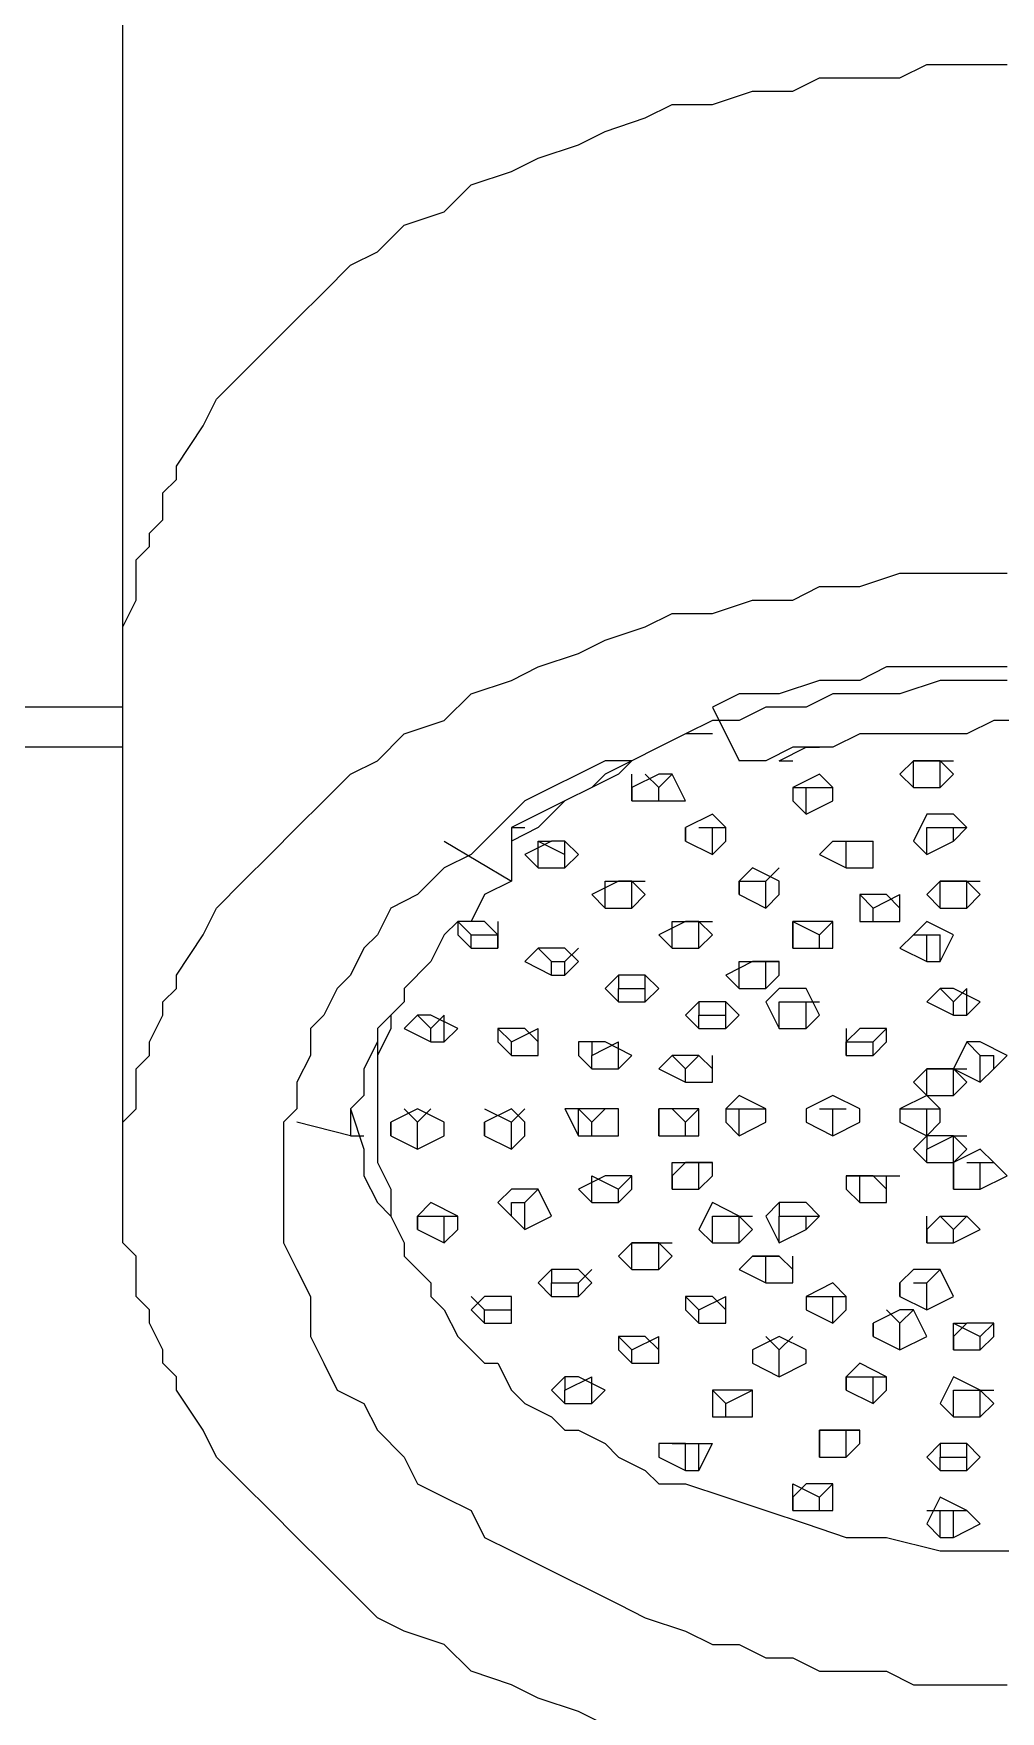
# Model space of a CAD drawing. Header units: millimetres. Extents: x 1.34 to 8.68, y 2.73 to 10.24.
# Drawn here: x 2.0443 to 2.1646, y 5.5981 to 5.8069 of the extents above; entities that cross this region are included whole.
import ezdxf

# ---------------------------------------------------------------- set-up
doc = ezdxf.new("R2010")
doc.units = ezdxf.units.MM
doc.layers.add('PDF2_형상', color=7, linetype='Continuous')

msp = doc.modelspace()

# ---------------------------------------------------------------- linework, layer by layer
at = {"layer": 'PDF2_형상', "lineweight": 25}
for points in [[(2.05541, 5.6631), (2.05541, 5.8431)], [(2.05541, 5.72643), (2.05541, 5.72976), (2.05541, 5.73143), (2.05541, 5.7331), (2.05708, 5.73643), (2.05708, 5.7381), (2.05708, 5.74143), (2.05875, 5.7431), (2.05875, 5.74476), (2.06041, 5.74643), (2.06041, 5.74976), (2.06208, 5.75143), (2.06208, 5.7531), (2.06541, 5.7581), (2.06708, 5.76143), (2.07041, 5.76476), (2.07375, 5.7681), (2.07708, 5.77143), (2.08041, 5.77476), (2.08375, 5.7781), (2.08708, 5.77976), (2.09041, 5.7831), (2.09541, 5.78476), (2.09875, 5.7881), (2.10375, 5.78976), (2.10708, 5.79143), (2.11208, 5.7931), (2.11541, 5.79476), (2.12041, 5.79643), (2.12375, 5.7981), (2.12875, 5.7981), (2.13375, 5.79976), (2.13875, 5.79976), (2.14208, 5.80143), (2.14708, 5.80143), (2.15208, 5.80143), (2.15541, 5.8031), (2.16041, 5.8031), (2.16541, 5.8031)], [(2.05541, 5.6631), (2.05541, 5.66643), (2.05541, 5.6681), (2.05541, 5.67143), (2.05708, 5.6731), (2.05708, 5.67476), (2.05708, 5.6781), (2.05875, 5.67976), (2.05875, 5.68143), (2.06041, 5.68476), (2.06041, 5.68643), (2.06208, 5.6881), (2.06208, 5.68976), (2.06541, 5.69476), (2.06708, 5.6981), (2.07041, 5.70143), (2.07375, 5.70476), (2.07708, 5.7081), (2.08041, 5.71143), (2.08375, 5.71476), (2.08708, 5.71643), (2.09041, 5.71976), (2.09541, 5.72143), (2.09875, 5.72476), (2.10375, 5.72643), (2.10708, 5.7281), (2.11208, 5.72976), (2.11541, 5.73143), (2.12041, 5.7331), (2.12375, 5.73476), (2.12875, 5.73476), (2.13375, 5.73643), (2.13875, 5.73643), (2.14208, 5.7381), (2.14708, 5.7381), (2.15208, 5.73976), (2.15541, 5.73976), (2.16041, 5.73976), (2.16541, 5.73976)], [(2.16541, 5.7281), (2.16041, 5.7281), (2.15541, 5.7281), (2.15041, 5.7281), (2.14708, 5.72643), (2.14208, 5.72643), (2.13708, 5.72476), (2.13208, 5.72476), (2.12875, 5.7231)], [(2.16541, 5.72643), (2.16041, 5.72643), (2.15708, 5.72643), (2.15208, 5.72476), (2.14875, 5.72476), (2.14375, 5.72476), (2.14041, 5.7231), (2.13541, 5.7231), (2.13208, 5.72143)], [(2.05541, 5.7231), (1.98875, 5.7231)], [(2.12875, 5.7231), (2.13208, 5.71643)], [(2.12875, 5.72143), (2.12541, 5.71976), (2.12208, 5.7181), (2.11875, 5.71643), (2.11541, 5.71643), (2.11208, 5.71476), (2.10875, 5.7131), (2.10541, 5.71143), (2.10375, 5.70976), (2.10041, 5.70643), (2.09875, 5.70476), (2.09541, 5.7031), (2.09375, 5.70143), (2.09208, 5.69976), (2.08875, 5.6981), (2.08708, 5.69476), (2.08541, 5.6931), (2.08375, 5.68976), (2.08208, 5.6881), (2.08041, 5.68476), (2.07875, 5.6831), (2.07875, 5.67976), (2.07708, 5.67643), (2.07708, 5.6731), (2.07541, 5.67143)], [(2.13208, 5.72143), (2.13041, 5.72143), (2.12875, 5.72143)], [(2.18208, 5.71976), (2.17875, 5.71976), (2.17541, 5.71976), (2.17375, 5.71976), (2.17041, 5.71976), (2.16708, 5.72143), (2.16375, 5.72143), (2.16041, 5.71976), (2.15708, 5.71976), (2.15375, 5.71976), (2.15041, 5.71976), (2.14708, 5.71976), (2.14375, 5.7181), (2.14208, 5.7181), (2.13875, 5.7181), (2.13541, 5.71643), (2.13208, 5.71643)], [(2.05541, 5.7181), (1.99375, 5.7181)], [(2.12875, 5.71976), (2.12541, 5.71976), (2.12208, 5.7181), (2.11875, 5.71643), (2.11708, 5.71476), (2.11375, 5.7131), (2.11041, 5.71143), (2.10708, 5.70976), (2.10375, 5.7081)], [(2.12875, 5.71976), (2.12541, 5.71976), (2.12208, 5.7181), (2.11875, 5.71643), (2.11541, 5.71476), (2.11375, 5.7131), (2.11041, 5.71143), (2.10708, 5.7081), (2.10375, 5.70643)], [(2.13708, 5.71643), (2.14041, 5.7181)], [(2.14041, 5.7181), (2.14208, 5.7181)], [(2.14041, 5.7181), (2.14208, 5.7181)], [(2.13708, 5.71643), (2.13875, 5.71643)], [(2.13708, 5.71643), (2.13875, 5.71643)], [(2.15375, 5.71643), (2.15208, 5.71476)], [(2.15375, 5.71643), (2.15541, 5.71643)], [(2.15375, 5.7131), (2.15375, 5.71643)], [(2.15375, 5.71643), (2.15708, 5.71643), (2.15375, 5.71643)], [(2.15875, 5.71476), (2.15708, 5.71643)], [(2.15708, 5.7131), (2.15708, 5.71643)], [(2.15708, 5.71643), (2.15875, 5.71643)], [(2.11875, 5.71143), (2.11875, 5.71476)], [(2.12208, 5.71476), (2.11875, 5.7131)], [(2.12041, 5.71476), (2.12208, 5.7131)], [(2.12375, 5.71476), (2.12208, 5.71476)], [(2.12208, 5.7131), (2.12375, 5.71476)], [(2.12541, 5.71143), (2.12375, 5.71476)], [(2.14208, 5.71476), (2.13875, 5.7131)], [(2.14375, 5.7131), (2.14208, 5.71476)], [(2.15208, 5.71476), (2.15375, 5.7131)], [(2.15708, 5.7131), (2.15875, 5.71476)], [(2.11875, 5.7131), (2.11875, 5.71143)], [(2.12208, 5.71143), (2.12208, 5.7131)], [(2.13875, 5.7131), (2.13875, 5.71143)], [(2.13875, 5.7131), (2.14041, 5.7131)], [(2.14041, 5.70976), (2.14041, 5.7131)], [(2.14041, 5.7131), (2.14375, 5.7131)], [(2.14375, 5.71143), (2.14375, 5.7131)], [(2.14375, 5.71143), (2.14375, 5.7131)], [(2.15375, 5.7131), (2.15708, 5.7131)], [(2.11875, 5.71143), (2.12208, 5.71143)], [(2.12208, 5.71143), (2.12541, 5.71143)], [(2.12875, 5.70976), (2.12541, 5.7081)], [(2.13041, 5.7081), (2.12875, 5.70976)], [(2.13875, 5.71143), (2.14041, 5.70976)], [(2.14041, 5.70976), (2.14375, 5.71143)], [(2.15541, 5.70976), (2.15375, 5.70643)], [(2.15875, 5.70976), (2.15541, 5.70976)], [(2.16041, 5.7081), (2.15875, 5.70976)], [(2.10375, 5.7081), (2.10541, 5.7081)], [(2.10375, 5.7081), (2.10375, 5.70143)], [(2.12541, 5.70643), (2.12541, 5.7081)], [(2.12541, 5.7081), (2.12541, 5.70643)], [(2.12708, 5.7081), (2.12875, 5.7081)], [(2.12875, 5.70476), (2.12875, 5.7081)], [(2.12875, 5.7081), (2.13041, 5.7081)], [(2.13041, 5.70643), (2.13041, 5.7081)], [(2.15541, 5.7081), (2.15708, 5.7081)], [(2.15541, 5.70476), (2.15541, 5.7081)], [(2.15541, 5.7081), (2.15875, 5.7081)], [(2.15875, 5.70643), (2.15875, 5.7081)], [(2.15875, 5.7081), (2.16041, 5.7081)], [(2.15875, 5.70643), (2.16041, 5.7081)], [(2.09541, 5.70643), (2.10375, 5.70143)], [(2.10875, 5.70643), (2.10541, 5.70476)], [(2.10708, 5.70643), (2.10875, 5.70643)], [(2.10708, 5.7031), (2.10708, 5.70643)], [(2.10708, 5.70643), (2.11041, 5.70476)], [(2.11041, 5.70643), (2.10875, 5.70643)], [(2.11208, 5.70476), (2.11041, 5.70643)], [(2.11041, 5.70476), (2.11041, 5.70643)], [(2.12541, 5.70643), (2.12875, 5.70476)], [(2.12875, 5.70476), (2.13041, 5.70643)], [(2.14375, 5.70643), (2.14208, 5.70476)], [(2.14375, 5.70643), (2.14541, 5.70643), (2.14875, 5.70643)], [(2.14375, 5.70643), (2.14541, 5.70643), (2.14708, 5.70643)], [(2.14541, 5.7031), (2.14541, 5.70643)], [(2.14875, 5.7031), (2.14875, 5.70643)], [(2.14875, 5.7031), (2.14875, 5.70643)], [(2.15375, 5.70643), (2.15541, 5.70476)], [(2.15541, 5.70476), (2.15875, 5.70643)], [(2.10541, 5.70476), (2.10708, 5.7031)], [(2.11041, 5.7031), (2.11041, 5.70476)], [(2.11041, 5.7031), (2.11208, 5.70476)], [(2.14208, 5.70476), (2.14541, 5.7031)], [(2.10375, 5.70143), (2.10041, 5.69976), (2.09875, 5.69643)], [(2.10708, 5.7031), (2.11041, 5.7031)], [(2.11708, 5.70143), (2.11375, 5.69976)], [(2.11541, 5.70143), (2.11708, 5.70143)], [(2.11541, 5.6981), (2.11541, 5.70143)], [(2.11541, 5.70143), (2.11875, 5.70143), (2.11708, 5.70143)], [(2.12041, 5.69976), (2.11875, 5.70143)], [(2.11875, 5.6981), (2.11875, 5.70143)], [(2.11875, 5.70143), (2.12041, 5.70143)], [(2.13375, 5.7031), (2.13208, 5.70143)], [(2.13208, 5.69976), (2.13208, 5.70143)], [(2.13208, 5.70143), (2.13541, 5.70143)], [(2.13208, 5.70143), (2.13208, 5.69976)], [(2.13708, 5.70143), (2.13375, 5.7031)], [(2.13541, 5.70143), (2.13708, 5.7031)], [(2.13541, 5.6981), (2.13541, 5.70143)], [(2.13708, 5.69976), (2.13708, 5.70143)], [(2.14541, 5.7031), (2.14875, 5.7031)], [(2.15708, 5.70143), (2.15541, 5.69976)], [(2.15708, 5.70143), (2.15875, 5.70143)], [(2.15708, 5.6981), (2.15708, 5.70143)], [(2.15708, 5.70143), (2.16041, 5.70143), (2.15708, 5.70143)], [(2.16208, 5.69976), (2.16041, 5.70143)], [(2.16041, 5.6981), (2.16041, 5.70143)], [(2.16041, 5.70143), (2.16208, 5.70143)], [(2.11375, 5.69976), (2.11541, 5.6981)], [(2.11875, 5.6981), (2.12041, 5.69976)], [(2.13208, 5.69976), (2.13541, 5.6981)], [(2.13541, 5.6981), (2.13708, 5.69976)], [(2.14708, 5.69976), (2.14708, 5.69643)], [(2.14708, 5.69976), (2.14875, 5.6981)], [(2.15041, 5.69976), (2.14708, 5.69976)], [(2.14875, 5.6981), (2.15208, 5.69976)], [(2.15208, 5.6981), (2.15041, 5.69976)], [(2.15208, 5.69643), (2.15208, 5.69976)], [(2.15541, 5.69976), (2.15708, 5.6981)], [(2.16041, 5.6981), (2.16208, 5.69976)], [(2.11541, 5.6981), (2.11875, 5.6981)], [(2.14875, 5.69643), (2.14875, 5.6981)], [(2.15208, 5.69643), (2.15208, 5.6981)], [(2.15708, 5.6981), (2.16041, 5.6981)], [(2.09708, 5.69643), (2.09541, 5.69476)], [(2.09708, 5.69643), (2.09875, 5.69476)], [(2.10041, 5.69643), (2.09708, 5.69643)], [(2.09708, 5.69643), (2.09708, 5.69476)], [(2.09875, 5.69643), (2.09708, 5.69643)], [(2.09875, 5.69643), (2.09708, 5.69643)], [(2.10208, 5.69476), (2.10041, 5.69643)], [(2.10208, 5.69643), (2.10208, 5.69476), (2.10208, 5.6931)], [(2.12541, 5.69643), (2.12208, 5.69476)], [(2.12375, 5.69643), (2.12541, 5.69643)], [(2.12375, 5.6931), (2.12375, 5.69643)], [(2.12375, 5.69643), (2.12708, 5.69643), (2.12541, 5.69643)], [(2.12875, 5.69476), (2.12708, 5.69643)], [(2.12708, 5.6931), (2.12708, 5.69643)], [(2.12708, 5.69643), (2.12875, 5.69643)], [(2.13875, 5.6931), (2.13875, 5.69643)], [(2.13875, 5.69643), (2.14208, 5.69476)], [(2.13875, 5.69643), (2.13875, 5.6931)], [(2.14041, 5.69643), (2.13875, 5.69643)], [(2.14375, 5.69643), (2.14041, 5.69643)], [(2.14208, 5.69476), (2.14375, 5.69643)], [(2.14375, 5.6931), (2.14375, 5.69643)], [(2.14708, 5.69643), (2.14875, 5.69643)], [(2.14875, 5.69643), (2.15208, 5.69643)], [(2.15541, 5.69643), (2.15375, 5.69476)], [(2.15875, 5.69476), (2.15541, 5.69643)], [(2.09541, 5.69476), (2.09375, 5.69143), (2.09041, 5.6881), (2.09041, 5.68643), (2.08875, 5.68476), (2.08708, 5.6831), (2.08708, 5.68143), (2.08541, 5.6781), (2.08541, 5.67476), (2.08375, 5.6731), (2.08375, 5.66976)], [(2.09708, 5.69476), (2.09875, 5.6931)], [(2.09875, 5.6931), (2.09875, 5.69476)], [(2.09875, 5.69476), (2.10208, 5.69476)], [(2.09875, 5.6931), (2.10208, 5.6931)], [(2.10208, 5.6931), (2.10208, 5.69476)], [(2.10708, 5.6931), (2.10541, 5.69143)], [(2.10708, 5.6931), (2.10875, 5.69143)], [(2.11041, 5.6931), (2.10708, 5.6931)], [(2.11208, 5.69143), (2.11041, 5.6931)], [(2.11041, 5.69143), (2.11208, 5.6931)], [(2.12208, 5.69476), (2.12375, 5.6931)], [(2.12375, 5.6931), (2.12708, 5.6931)], [(2.12708, 5.6931), (2.12875, 5.69476)], [(2.13875, 5.6931), (2.14208, 5.6931)], [(2.14208, 5.6931), (2.14208, 5.69476)], [(2.14208, 5.6931), (2.14375, 5.6931)], [(2.15375, 5.69476), (2.15208, 5.6931)], [(2.15208, 5.6931), (2.15541, 5.69143)], [(2.15375, 5.69476), (2.15541, 5.69476)], [(2.15541, 5.69143), (2.15541, 5.69476)], [(2.15541, 5.69476), (2.15708, 5.69476)], [(2.15708, 5.69143), (2.15708, 5.69476)], [(2.15708, 5.69143), (2.15875, 5.69476)], [(2.10541, 5.69143), (2.10875, 5.68976)], [(2.10875, 5.68976), (2.10875, 5.69143)], [(2.10875, 5.69143), (2.11041, 5.69143)], [(2.11041, 5.68976), (2.11041, 5.69143)], [(2.11041, 5.68976), (2.11208, 5.69143)], [(2.13375, 5.69143), (2.13041, 5.68976)], [(2.13208, 5.69143), (2.13375, 5.69143)], [(2.13208, 5.6881), (2.13208, 5.69143)], [(2.13208, 5.69143), (2.13541, 5.69143)], [(2.13708, 5.69143), (2.13375, 5.69143)], [(2.13541, 5.6881), (2.13541, 5.69143)], [(2.13541, 5.69143), (2.13708, 5.69143)], [(2.13708, 5.68976), (2.13708, 5.69143)], [(2.15541, 5.69143), (2.15708, 5.69143)], [(2.10875, 5.68976), (2.11041, 5.68976)], [(2.11708, 5.68976), (2.11541, 5.6881)], [(2.11708, 5.68976), (2.11708, 5.6881)], [(2.12041, 5.68976), (2.11708, 5.68976)], [(2.12208, 5.6881), (2.12041, 5.68976)], [(2.12041, 5.6881), (2.12041, 5.68976)], [(2.13041, 5.68976), (2.13208, 5.6881)], [(2.13541, 5.6881), (2.13708, 5.68976)], [(2.11541, 5.6881), (2.11708, 5.68643)], [(2.11708, 5.68643), (2.11708, 5.6881)], [(2.11708, 5.6881), (2.12041, 5.6881)], [(2.12041, 5.68643), (2.12041, 5.6881)], [(2.12041, 5.68643), (2.12208, 5.6881)], [(2.13208, 5.6881), (2.13541, 5.6881)], [(2.13708, 5.6881), (2.13541, 5.68643)], [(2.14041, 5.6881), (2.13708, 5.6881)], [(2.14208, 5.68476), (2.14041, 5.6881)], [(2.15708, 5.6881), (2.15541, 5.68643)], [(2.15708, 5.6881), (2.15875, 5.68643)], [(2.15875, 5.6881), (2.15708, 5.6881)], [(2.16208, 5.68643), (2.15875, 5.6881)], [(2.15875, 5.68643), (2.16041, 5.6881)], [(2.16041, 5.68476), (2.16041, 5.6881)], [(2.08875, 5.68476), (2.08875, 5.6831), (2.08708, 5.67976), (2.08708, 5.67643), (2.08708, 5.6731)], [(2.09208, 5.68476), (2.09041, 5.6831)], [(2.09208, 5.68476), (2.09375, 5.6831)], [(2.09375, 5.68476), (2.09208, 5.68476)], [(2.09708, 5.6831), (2.09375, 5.68476)], [(2.09375, 5.6831), (2.09541, 5.68476)], [(2.09541, 5.68143), (2.09541, 5.68476)], [(2.11708, 5.68643), (2.12041, 5.68643)], [(2.12708, 5.68643), (2.12541, 5.68476)], [(2.12541, 5.68476), (2.12708, 5.6831)], [(2.12708, 5.68643), (2.12708, 5.68476)], [(2.13041, 5.68643), (2.12708, 5.68643)], [(2.12708, 5.6831), (2.12708, 5.68476)], [(2.12708, 5.68476), (2.13041, 5.68476)], [(2.13208, 5.68476), (2.13041, 5.68643)], [(2.13041, 5.68476), (2.13041, 5.68643)], [(2.13041, 5.6831), (2.13041, 5.68476)], [(2.13041, 5.6831), (2.13208, 5.68476)], [(2.13541, 5.68643), (2.13708, 5.6831)], [(2.13708, 5.68643), (2.13875, 5.68643)], [(2.13708, 5.6831), (2.13708, 5.68643)], [(2.13708, 5.68643), (2.14041, 5.68643)], [(2.14041, 5.6831), (2.14041, 5.68643)], [(2.14041, 5.68643), (2.14208, 5.68643)], [(2.14041, 5.6831), (2.14208, 5.68476)], [(2.15541, 5.68643), (2.15875, 5.68476)], [(2.15875, 5.68476), (2.15875, 5.68643)], [(2.15875, 5.68476), (2.16041, 5.68476)], [(2.16041, 5.68476), (2.16208, 5.68643)], [(2.09041, 5.6831), (2.09375, 5.68143)], [(2.09375, 5.68143), (2.09375, 5.6831)], [(2.09541, 5.68143), (2.09708, 5.6831)], [(2.10208, 5.6831), (2.10375, 5.68143)], [(2.10208, 5.6831), (2.10208, 5.68143)], [(2.10541, 5.6831), (2.10208, 5.6831)], [(2.10375, 5.68143), (2.10708, 5.6831)], [(2.10708, 5.68143), (2.10541, 5.6831)], [(2.10708, 5.67976), (2.10708, 5.6831)], [(2.12708, 5.6831), (2.13041, 5.6831)], [(2.13708, 5.6831), (2.14041, 5.6831)], [(2.14541, 5.6831), (2.14541, 5.68143)], [(2.14708, 5.6831), (2.14541, 5.68143)], [(2.15041, 5.6831), (2.14708, 5.6831)], [(2.14875, 5.68143), (2.15041, 5.6831)], [(2.15041, 5.68143), (2.15041, 5.6831)], [(2.08708, 5.68143), (2.08708, 5.6731)], [(2.09375, 5.68143), (2.09541, 5.68143)], [(2.10208, 5.68143), (2.10375, 5.67976)], [(2.10375, 5.67976), (2.10375, 5.68143)], [(2.10708, 5.67976), (2.10708, 5.68143)], [(2.11208, 5.68143), (2.11208, 5.67976)], [(2.11541, 5.68143), (2.11208, 5.68143)], [(2.11375, 5.68143), (2.11375, 5.67976)], [(2.11375, 5.67976), (2.11708, 5.68143)], [(2.11875, 5.67976), (2.11541, 5.68143)], [(2.11708, 5.6781), (2.11708, 5.68143)], [(2.14541, 5.68143), (2.14541, 5.67976)], [(2.14541, 5.67976), (2.14541, 5.68143)], [(2.14541, 5.68143), (2.14875, 5.68143)], [(2.14875, 5.67976), (2.14875, 5.68143)], [(2.14875, 5.67976), (2.15041, 5.68143)], [(2.16041, 5.68143), (2.15875, 5.6781)], [(2.16041, 5.68143), (2.16208, 5.67976)], [(2.16208, 5.68143), (2.16041, 5.68143)], [(2.16541, 5.67976), (2.16208, 5.68143)], [(2.10375, 5.67976), (2.10708, 5.67976)], [(2.11208, 5.67976), (2.11375, 5.6781)], [(2.11375, 5.6781), (2.11375, 5.67976)], [(2.11708, 5.6781), (2.11875, 5.67976)], [(2.12375, 5.67976), (2.12208, 5.6781)], [(2.12375, 5.67976), (2.12541, 5.6781)], [(2.12708, 5.67976), (2.12375, 5.67976)], [(2.12541, 5.6781), (2.12708, 5.67976)], [(2.12875, 5.6781), (2.12708, 5.67976)], [(2.12875, 5.67643), (2.12875, 5.67976)], [(2.14541, 5.67976), (2.14875, 5.67976)], [(2.16208, 5.67643), (2.16208, 5.67976)], [(2.16208, 5.67976), (2.16375, 5.67976)], [(2.16375, 5.6781), (2.16375, 5.67976)], [(2.16375, 5.6781), (2.16541, 5.67976)], [(2.11375, 5.6781), (2.11708, 5.6781)], [(2.12208, 5.6781), (2.12541, 5.67643)], [(2.12541, 5.67643), (2.12541, 5.6781)], [(2.12541, 5.67643), (2.12875, 5.67643)], [(2.12875, 5.67643), (2.12875, 5.6781)], [(2.15541, 5.6781), (2.15375, 5.67643)], [(2.15375, 5.67643), (2.15541, 5.67476)], [(2.15541, 5.6781), (2.15708, 5.6781)], [(2.15541, 5.67476), (2.15541, 5.6781)], [(2.15541, 5.6781), (2.15875, 5.6781), (2.15541, 5.6781)], [(2.15875, 5.6781), (2.16208, 5.67643)], [(2.16041, 5.67643), (2.15875, 5.6781)], [(2.15875, 5.67476), (2.15875, 5.6781)], [(2.15875, 5.6781), (2.16041, 5.6781)], [(2.15875, 5.67476), (2.16041, 5.67643)], [(2.16208, 5.67643), (2.16375, 5.6781)], [(2.13208, 5.67476), (2.13041, 5.6731)], [(2.13541, 5.6731), (2.13208, 5.67476)], [(2.14375, 5.67476), (2.14041, 5.6731)], [(2.14708, 5.6731), (2.14375, 5.67476)], [(2.15541, 5.67476), (2.15208, 5.6731)], [(2.15708, 5.6731), (2.15541, 5.67476)], [(2.15541, 5.67476), (2.15875, 5.67476)], [(2.08375, 5.6731), (2.08541, 5.6681), (2.08541, 5.66476), (2.08708, 5.66143), (2.08875, 5.65976)], [(2.08708, 5.6731), (2.08708, 5.66976), (2.08708, 5.6681), (2.08708, 5.66643), (2.08875, 5.6631), (2.08875, 5.66143), (2.08875, 5.65976), (2.09041, 5.65643), (2.09041, 5.65476), (2.09208, 5.6531), (2.09375, 5.65143), (2.09375, 5.64976), (2.09541, 5.6481), (2.09708, 5.64476), (2.09875, 5.6431), (2.10041, 5.64143), (2.10208, 5.64143)], [(2.09208, 5.6731), (2.08875, 5.67143)], [(2.09041, 5.6731), (2.09208, 5.67143)], [(2.09541, 5.67143), (2.09208, 5.6731)], [(2.09208, 5.67143), (2.09375, 5.6731)], [(2.10041, 5.6731), (2.10375, 5.67143)], [(2.10375, 5.6731), (2.10041, 5.67143)], [(2.10541, 5.67143), (2.10375, 5.6731)], [(2.10375, 5.67143), (2.10541, 5.6731)], [(2.11041, 5.6731), (2.11208, 5.66976)], [(2.11375, 5.6731), (2.11041, 5.6731)], [(2.11208, 5.66976), (2.11208, 5.6731)], [(2.11208, 5.6731), (2.11375, 5.67143)], [(2.11708, 5.6731), (2.11375, 5.6731)], [(2.11375, 5.67143), (2.11541, 5.6731)], [(2.11708, 5.66976), (2.11708, 5.6731)], [(2.12208, 5.6731), (2.12208, 5.66976)], [(2.12208, 5.66976), (2.12208, 5.6731)], [(2.12541, 5.6731), (2.12208, 5.6731)], [(2.12375, 5.6731), (2.12541, 5.67143)], [(2.12708, 5.6731), (2.12541, 5.6731)], [(2.12541, 5.67143), (2.12708, 5.6731)], [(2.12708, 5.66976), (2.12708, 5.6731)], [(2.13041, 5.6731), (2.13041, 5.67143)], [(2.13041, 5.6731), (2.13208, 5.6731)], [(2.13208, 5.66976), (2.13208, 5.6731)], [(2.13208, 5.6731), (2.13541, 5.6731)], [(2.13541, 5.67143), (2.13541, 5.6731)], [(2.13541, 5.67143), (2.13541, 5.6731)], [(2.14041, 5.6731), (2.14041, 5.67143)], [(2.14208, 5.6731), (2.14375, 5.6731)], [(2.14375, 5.66976), (2.14375, 5.6731)], [(2.14375, 5.6731), (2.14541, 5.6731)], [(2.14708, 5.67143), (2.14708, 5.6731)], [(2.14708, 5.67143), (2.14708, 5.6731)], [(2.15208, 5.6731), (2.15208, 5.67143)], [(2.15208, 5.6731), (2.15541, 5.6731)], [(2.15541, 5.66976), (2.15541, 5.6731)], [(2.15541, 5.6731), (2.15708, 5.6731)], [(2.15708, 5.67143), (2.15708, 5.6731)], [(2.15708, 5.67143), (2.15708, 5.6731)], [(2.07541, 5.67143), (2.07541, 5.6631)], [(2.08375, 5.66976), (2.07708, 5.67143)], [(2.08875, 5.67143), (2.08875, 5.66976)], [(2.08875, 5.66976), (2.08875, 5.67143)], [(2.09208, 5.6681), (2.09208, 5.67143)], [(2.09541, 5.66976), (2.09541, 5.67143)], [(2.10041, 5.67143), (2.10041, 5.66976)], [(2.10041, 5.66976), (2.10041, 5.67143)], [(2.10375, 5.6681), (2.10375, 5.67143)], [(2.10541, 5.66976), (2.10541, 5.67143)], [(2.11375, 5.66976), (2.11375, 5.67143)], [(2.12541, 5.66976), (2.12541, 5.67143)], [(2.13041, 5.67143), (2.13208, 5.66976)], [(2.13208, 5.66976), (2.13541, 5.67143)], [(2.14041, 5.67143), (2.14375, 5.66976)], [(2.14375, 5.66976), (2.14708, 5.67143)], [(2.15208, 5.67143), (2.15541, 5.66976)], [(2.15541, 5.66976), (2.15708, 5.67143)], [(2.08375, 5.66976), (2.08541, 5.66976)], [(2.08875, 5.66976), (2.09208, 5.6681)], [(2.09208, 5.6681), (2.09541, 5.66976)], [(2.10041, 5.66976), (2.10375, 5.6681)], [(2.10375, 5.6681), (2.10541, 5.66976)], [(2.11208, 5.66976), (2.11375, 5.66976)], [(2.11375, 5.66976), (2.11708, 5.66976)], [(2.12208, 5.66976), (2.12541, 5.66976)], [(2.12541, 5.66976), (2.12708, 5.66976)], [(2.15541, 5.66976), (2.15375, 5.6681)], [(2.15375, 5.6681), (2.15541, 5.66643)], [(2.15541, 5.66976), (2.15541, 5.6681)], [(2.15541, 5.6681), (2.15875, 5.66976), (2.15541, 5.66976)], [(2.15541, 5.66643), (2.15541, 5.6681)], [(2.16041, 5.6681), (2.15875, 5.66976)], [(2.15875, 5.66643), (2.15875, 5.66976)], [(2.15875, 5.66976), (2.16041, 5.66976)], [(2.15875, 5.66643), (2.16041, 5.6681)], [(2.16208, 5.6681), (2.15875, 5.66643)], [(2.16375, 5.66643), (2.16208, 5.6681)], [(2.12375, 5.6631), (2.12375, 5.66643)], [(2.12375, 5.66643), (2.12708, 5.66643)], [(2.12541, 5.66643), (2.12375, 5.66476)], [(2.12875, 5.66643), (2.12541, 5.66643)], [(2.12708, 5.6631), (2.12708, 5.66643)], [(2.12708, 5.66643), (2.12875, 5.66643)], [(2.12875, 5.66476), (2.12875, 5.66643)], [(2.15541, 5.66643), (2.15875, 5.66643)], [(2.15875, 5.66643), (2.15875, 5.6631)], [(2.15875, 5.6631), (2.15875, 5.66643)], [(2.16041, 5.66643), (2.16208, 5.66643)], [(2.16208, 5.6631), (2.16208, 5.66643)], [(2.16208, 5.66643), (2.16375, 5.66643)], [(2.16541, 5.66476), (2.16375, 5.66643)], [(2.11541, 5.66476), (2.11208, 5.6631)], [(2.11375, 5.66143), (2.11375, 5.66476)], [(2.11375, 5.66476), (2.11708, 5.6631)], [(2.11875, 5.66476), (2.11541, 5.66476)], [(2.11708, 5.6631), (2.11875, 5.66476)], [(2.11875, 5.6631), (2.11875, 5.66476)], [(2.12375, 5.66476), (2.12375, 5.6631)], [(2.12708, 5.6631), (2.12875, 5.66476)], [(2.14541, 5.66476), (2.14708, 5.66476)], [(2.14875, 5.66476), (2.14541, 5.66476)], [(2.14541, 5.66476), (2.14541, 5.6631)], [(2.14708, 5.66143), (2.14708, 5.66476)], [(2.14708, 5.66476), (2.15041, 5.66476)], [(2.15041, 5.6631), (2.14875, 5.66476)], [(2.15041, 5.66143), (2.15041, 5.66476)], [(2.15041, 5.66476), (2.15208, 5.66476)], [(2.16208, 5.6631), (2.16541, 5.66476)], [(2.11541, 5.59643), (2.11208, 5.5981), (2.10708, 5.59976), (2.10375, 5.60143), (2.09875, 5.6031), (2.09541, 5.60643), (2.09041, 5.6081), (2.08708, 5.60976), (2.08375, 5.6131), (2.08041, 5.61643), (2.07708, 5.61976), (2.07375, 5.6231), (2.07041, 5.62643), (2.06708, 5.62976), (2.06541, 5.6331), (2.06208, 5.6381), (2.06208, 5.63976), (2.06041, 5.64143), (2.06041, 5.6431), (2.05875, 5.64643), (2.05875, 5.6481), (2.05708, 5.64976), (2.05708, 5.6531), (2.05708, 5.65476), (2.05541, 5.65643), (2.05541, 5.65976), (2.05541, 5.66143), (2.05541, 5.6631)], [(2.07541, 5.6631), (2.07541, 5.66143), (2.07541, 5.65976), (2.07541, 5.65643), (2.07708, 5.6531), (2.07875, 5.64976), (2.07875, 5.64476), (2.08041, 5.64143), (2.08208, 5.6381), (2.08541, 5.63643), (2.08708, 5.6331), (2.09041, 5.62976), (2.09208, 5.62643), (2.09541, 5.62476), (2.09875, 5.6231), (2.10041, 5.61976), (2.10375, 5.6181), (2.10708, 5.61643), (2.11041, 5.61476), (2.11375, 5.6131), (2.11708, 5.61143), (2.12041, 5.60976), (2.12541, 5.6081), (2.12875, 5.60643), (2.13208, 5.60643), (2.13541, 5.60476), (2.13875, 5.60476), (2.14208, 5.6031), (2.14708, 5.6031), (2.15041, 5.6031), (2.15375, 5.60143), (2.15708, 5.60143), (2.16208, 5.60143), (2.16541, 5.60143)], [(2.10375, 5.6631), (2.10208, 5.66143)], [(2.10708, 5.6631), (2.10375, 5.6631)], [(2.10541, 5.66143), (2.10708, 5.6631)], [(2.10875, 5.65976), (2.10708, 5.6631)], [(2.11208, 5.6631), (2.11375, 5.66143)], [(2.11708, 5.66143), (2.11708, 5.6631)], [(2.11708, 5.66143), (2.11875, 5.6631)], [(2.12375, 5.6631), (2.12708, 5.6631)], [(2.14541, 5.6631), (2.14708, 5.66143)], [(2.15041, 5.66143), (2.15041, 5.6631)], [(2.15875, 5.6631), (2.16208, 5.6631)], [(2.09375, 5.66143), (2.09208, 5.65976)], [(2.09208, 5.65976), (2.09208, 5.6581)], [(2.09208, 5.6581), (2.09208, 5.65976)], [(2.09208, 5.65976), (2.09541, 5.65976)], [(2.09708, 5.65976), (2.09375, 5.66143)], [(2.09541, 5.65643), (2.09541, 5.65976)], [(2.09541, 5.65976), (2.09708, 5.65976)], [(2.09708, 5.6581), (2.09708, 5.65976)], [(2.10208, 5.66143), (2.10375, 5.65976)], [(2.10375, 5.65976), (2.10375, 5.66143)], [(2.10375, 5.66143), (2.10541, 5.66143)], [(2.10375, 5.65976), (2.10541, 5.6581)], [(2.10541, 5.6581), (2.10541, 5.66143)], [(2.10541, 5.6581), (2.10875, 5.65976)], [(2.11375, 5.66143), (2.11708, 5.66143)], [(2.12875, 5.66143), (2.12708, 5.6581)], [(2.12875, 5.65976), (2.13208, 5.65976), (2.12875, 5.66143)], [(2.12875, 5.65976), (2.13041, 5.65976)], [(2.12875, 5.65643), (2.12875, 5.65976)], [(2.13375, 5.6581), (2.13208, 5.65976)], [(2.13208, 5.65643), (2.13208, 5.65976)], [(2.13208, 5.65976), (2.13375, 5.65976)], [(2.13708, 5.66143), (2.13541, 5.65976)], [(2.13541, 5.65976), (2.13708, 5.65643)], [(2.13708, 5.66143), (2.13708, 5.65976)], [(2.14041, 5.66143), (2.13708, 5.66143)], [(2.13708, 5.65643), (2.13708, 5.65976)], [(2.13708, 5.65976), (2.14041, 5.65976)], [(2.14208, 5.65976), (2.14041, 5.66143)], [(2.14041, 5.6581), (2.14041, 5.65976)], [(2.14041, 5.65976), (2.14208, 5.65976)], [(2.14041, 5.6581), (2.14208, 5.65976)], [(2.14708, 5.66143), (2.15041, 5.66143)], [(2.15541, 5.65643), (2.15541, 5.65976)], [(2.15708, 5.65976), (2.15541, 5.6581)], [(2.15875, 5.6581), (2.15708, 5.65976), (2.16041, 5.65976)], [(2.15875, 5.6581), (2.16041, 5.65976)], [(2.16208, 5.6581), (2.16041, 5.65976)], [(2.09208, 5.6581), (2.09541, 5.65643)], [(2.09541, 5.65643), (2.09708, 5.6581)], [(2.12708, 5.6581), (2.12875, 5.65643)], [(2.13208, 5.65643), (2.13375, 5.6581)], [(2.13708, 5.65643), (2.14041, 5.6581)], [(2.15541, 5.6581), (2.15541, 5.65643)], [(2.15875, 5.65643), (2.15875, 5.6581)], [(2.15875, 5.65643), (2.16208, 5.6581)], [(2.11875, 5.65643), (2.11708, 5.65476)], [(2.11875, 5.65643), (2.12041, 5.65643)], [(2.11875, 5.6531), (2.11875, 5.65643)], [(2.11875, 5.65643), (2.12208, 5.65643), (2.11875, 5.65643)], [(2.12375, 5.65476), (2.12208, 5.65643)], [(2.12208, 5.6531), (2.12208, 5.65643)], [(2.12208, 5.65643), (2.12375, 5.65643)], [(2.12875, 5.65643), (2.13208, 5.65643)], [(2.15541, 5.65643), (2.15875, 5.65643)], [(2.11708, 5.65476), (2.11875, 5.6531)], [(2.12208, 5.6531), (2.12375, 5.65476)], [(2.13375, 5.65476), (2.13208, 5.6531)], [(2.13375, 5.65476), (2.13541, 5.65476)], [(2.13541, 5.65476), (2.13708, 5.65476), (2.13375, 5.65476)], [(2.13541, 5.65143), (2.13541, 5.65476)], [(2.13875, 5.6531), (2.13708, 5.65476)], [(2.13875, 5.65143), (2.13875, 5.65476)], [(2.10875, 5.6531), (2.10708, 5.65143)], [(2.10708, 5.65143), (2.10875, 5.64976)], [(2.10875, 5.6531), (2.10875, 5.65143)], [(2.11208, 5.6531), (2.10875, 5.6531)], [(2.10875, 5.64976), (2.10875, 5.65143)], [(2.10875, 5.65143), (2.11208, 5.65143)], [(2.11375, 5.65143), (2.11208, 5.6531)], [(2.11208, 5.65143), (2.11375, 5.6531)], [(2.11208, 5.64976), (2.11208, 5.65143)], [(2.11208, 5.64976), (2.11375, 5.65143)], [(2.11875, 5.6531), (2.12208, 5.6531)], [(2.13208, 5.6531), (2.13541, 5.65143)], [(2.13541, 5.65143), (2.13875, 5.65143)], [(2.13875, 5.65143), (2.13875, 5.6531)], [(2.14375, 5.65143), (2.14041, 5.64976)], [(2.14541, 5.64976), (2.14375, 5.65143)], [(2.15375, 5.6531), (2.15208, 5.65143)], [(2.15208, 5.65143), (2.15208, 5.64976)], [(2.15208, 5.64976), (2.15208, 5.65143)], [(2.15708, 5.6531), (2.15375, 5.6531)], [(2.15375, 5.65143), (2.15541, 5.65143)], [(2.15541, 5.65143), (2.15708, 5.6531)], [(2.15541, 5.6481), (2.15541, 5.65143)], [(2.15875, 5.64976), (2.15708, 5.6531)], [(2.09875, 5.64976), (2.10041, 5.6481)], [(2.10041, 5.64976), (2.09875, 5.6481)], [(2.10375, 5.64976), (2.10041, 5.64976)], [(2.10375, 5.6481), (2.10375, 5.64976)], [(2.10375, 5.6481), (2.10375, 5.64976)], [(2.10875, 5.64976), (2.11208, 5.64976)], [(2.12541, 5.64976), (2.12708, 5.6481)], [(2.12541, 5.64976), (2.12541, 5.6481)], [(2.12875, 5.64976), (2.12541, 5.64976)], [(2.12708, 5.6481), (2.13041, 5.64976)], [(2.13041, 5.6481), (2.12875, 5.64976)], [(2.13041, 5.64643), (2.13041, 5.64976)], [(2.14041, 5.64976), (2.14041, 5.6481)], [(2.14041, 5.64976), (2.14375, 5.64976)], [(2.14375, 5.64643), (2.14375, 5.64976)], [(2.14375, 5.64976), (2.14541, 5.64976)], [(2.14541, 5.6481), (2.14541, 5.64976)], [(2.14541, 5.6481), (2.14541, 5.64976)], [(2.15208, 5.64976), (2.15541, 5.6481)], [(2.15541, 5.6481), (2.15875, 5.64976)], [(2.09875, 5.6481), (2.10041, 5.64643)], [(2.10041, 5.64643), (2.10041, 5.6481)], [(2.10041, 5.6481), (2.10375, 5.6481)], [(2.10375, 5.64643), (2.10375, 5.6481)], [(2.10375, 5.64643), (2.10375, 5.6481)], [(2.12541, 5.6481), (2.12708, 5.64643)], [(2.12708, 5.64643), (2.12708, 5.6481)], [(2.13041, 5.64643), (2.13041, 5.6481)], [(2.14041, 5.6481), (2.14375, 5.64643)], [(2.14375, 5.64643), (2.14541, 5.6481)], [(2.15208, 5.6481), (2.14875, 5.64643)], [(2.15041, 5.6481), (2.15208, 5.64643)], [(2.15375, 5.6481), (2.15208, 5.6481)], [(2.15208, 5.64643), (2.15375, 5.6481)], [(2.15541, 5.64476), (2.15375, 5.6481)], [(2.10041, 5.64643), (2.10375, 5.64643)], [(2.12708, 5.64643), (2.13041, 5.64643)], [(2.14875, 5.64643), (2.14875, 5.64476)], [(2.14875, 5.64476), (2.14875, 5.64643)], [(2.15208, 5.6431), (2.15208, 5.64643)], [(2.15875, 5.64643), (2.16041, 5.64643)], [(2.15875, 5.6431), (2.15875, 5.64643)], [(2.15875, 5.64643), (2.16208, 5.64476)], [(2.16041, 5.64643), (2.15875, 5.64476)], [(2.16375, 5.64643), (2.16041, 5.64643)], [(2.16208, 5.64476), (2.16375, 5.64643)], [(2.16375, 5.64476), (2.16375, 5.64643)], [(2.11708, 5.64476), (2.11875, 5.6431)], [(2.11708, 5.64476), (2.11708, 5.6431)], [(2.12041, 5.64476), (2.11708, 5.64476)], [(2.11708, 5.6431), (2.11875, 5.64143)], [(2.11875, 5.6431), (2.12208, 5.64476)], [(2.11875, 5.64143), (2.11875, 5.6431)], [(2.12208, 5.6431), (2.12041, 5.64476)], [(2.12208, 5.64143), (2.12208, 5.64476)], [(2.12208, 5.64143), (2.12208, 5.6431)], [(2.13708, 5.64476), (2.13375, 5.6431)], [(2.13375, 5.6431), (2.13375, 5.64143)], [(2.13541, 5.64476), (2.13708, 5.6431)], [(2.14041, 5.6431), (2.13708, 5.64476)], [(2.13708, 5.6431), (2.13875, 5.64476)], [(2.13708, 5.63976), (2.13708, 5.6431)], [(2.14041, 5.64143), (2.14041, 5.6431)], [(2.14041, 5.64143), (2.14041, 5.6431)], [(2.14875, 5.64476), (2.15208, 5.6431)], [(2.15208, 5.6431), (2.15541, 5.64476)], [(2.15875, 5.64476), (2.15875, 5.6431)], [(2.15875, 5.6431), (2.16208, 5.6431)], [(2.16208, 5.6431), (2.16208, 5.64476)], [(2.16208, 5.6431), (2.16375, 5.64476)], [(2.10208, 5.64143), (2.10375, 5.6381), (2.10541, 5.63643), (2.10875, 5.63476), (2.11041, 5.6331), (2.11208, 5.6331), (2.11541, 5.63143), (2.11708, 5.62976), (2.12041, 5.6281), (2.12208, 5.62643), (2.12541, 5.62643), (2.13041, 5.62476), (2.13541, 5.6231), (2.14041, 5.62143), (2.14541, 5.61976), (2.15041, 5.61976), (2.15708, 5.6181), (2.16208, 5.6181), (2.16708, 5.6181)], [(2.11875, 5.64143), (2.12208, 5.64143)], [(2.13375, 5.64143), (2.13708, 5.63976)], [(2.13708, 5.63976), (2.14041, 5.64143)], [(2.14708, 5.64143), (2.14541, 5.63976)], [(2.15041, 5.63976), (2.14708, 5.64143)], [(2.11041, 5.63976), (2.10875, 5.6381)], [(2.11041, 5.63976), (2.11041, 5.6381)], [(2.11041, 5.6381), (2.11375, 5.63976)], [(2.11208, 5.63976), (2.11041, 5.63976)], [(2.11541, 5.6381), (2.11208, 5.63976)], [(2.11375, 5.63643), (2.11375, 5.63976)], [(2.14541, 5.63976), (2.14541, 5.6381)], [(2.14541, 5.6381), (2.14541, 5.63976)], [(2.14541, 5.63976), (2.14875, 5.63976)], [(2.14875, 5.63643), (2.14875, 5.63976)], [(2.14875, 5.63976), (2.15041, 5.63976)], [(2.15041, 5.6381), (2.15041, 5.63976)], [(2.15875, 5.63976), (2.15708, 5.63643)], [(2.15875, 5.6381), (2.16208, 5.6381), (2.15875, 5.63976)], [(2.10875, 5.6381), (2.11041, 5.63643)], [(2.11041, 5.63643), (2.11041, 5.6381)], [(2.11375, 5.63643), (2.11541, 5.6381)], [(2.12875, 5.6381), (2.13041, 5.63643)], [(2.12875, 5.6381), (2.12875, 5.63476)], [(2.13208, 5.6381), (2.12875, 5.6381)], [(2.13041, 5.63643), (2.13375, 5.6381)], [(2.13375, 5.6381), (2.13208, 5.6381)], [(2.13375, 5.63476), (2.13375, 5.6381)], [(2.13375, 5.63476), (2.13375, 5.6381)], [(2.14541, 5.6381), (2.14875, 5.63643)], [(2.14875, 5.63643), (2.15041, 5.6381)], [(2.15875, 5.6381), (2.16041, 5.6381)], [(2.15875, 5.63476), (2.15875, 5.6381)], [(2.16375, 5.63643), (2.16208, 5.6381)], [(2.16208, 5.63476), (2.16208, 5.6381)], [(2.16208, 5.6381), (2.16375, 5.6381)], [(2.11041, 5.63643), (2.11375, 5.63643)], [(2.12875, 5.63476), (2.13041, 5.63476)], [(2.13041, 5.63476), (2.13041, 5.63643)], [(2.13041, 5.63476), (2.13375, 5.63476)], [(2.15708, 5.63643), (2.15875, 5.63476)], [(2.15875, 5.63476), (2.16208, 5.63476)], [(2.16208, 5.63476), (2.16375, 5.63643)], [(2.14208, 5.6331), (2.14208, 5.62976)], [(2.14208, 5.62976), (2.14208, 5.6331)], [(2.14208, 5.6331), (2.14541, 5.6331)], [(2.14375, 5.6331), (2.14208, 5.6331)], [(2.14708, 5.6331), (2.14375, 5.6331)], [(2.14541, 5.62976), (2.14541, 5.6331)], [(2.14541, 5.6331), (2.14708, 5.6331)], [(2.14708, 5.63143), (2.14708, 5.6331)], [(2.12208, 5.63143), (2.12208, 5.62976)], [(2.12541, 5.63143), (2.12208, 5.63143)], [(2.12375, 5.63143), (2.12541, 5.63143), (2.12875, 5.63143)], [(2.12541, 5.6281), (2.12541, 5.63143)], [(2.12541, 5.63143), (2.12708, 5.63143)], [(2.12708, 5.6281), (2.12708, 5.63143)], [(2.12708, 5.6281), (2.12875, 5.63143)], [(2.14541, 5.62976), (2.14708, 5.63143)], [(2.15708, 5.63143), (2.15541, 5.62976)], [(2.15708, 5.63143), (2.15708, 5.62976)], [(2.16041, 5.63143), (2.15708, 5.63143)], [(2.16208, 5.62976), (2.16041, 5.63143)], [(2.16041, 5.62976), (2.16041, 5.63143)], [(2.12208, 5.62976), (2.12541, 5.6281)], [(2.14208, 5.62976), (2.14541, 5.62976)], [(2.15541, 5.62976), (2.15708, 5.6281)], [(2.15708, 5.6281), (2.15708, 5.62976)], [(2.15708, 5.62976), (2.16041, 5.62976)], [(2.16041, 5.6281), (2.16041, 5.62976)], [(2.16041, 5.6281), (2.16208, 5.62976)], [(2.12541, 5.6281), (2.12708, 5.6281)], [(2.13875, 5.6231), (2.13875, 5.62643)], [(2.13875, 5.62643), (2.14208, 5.62476)], [(2.14041, 5.62643), (2.13875, 5.62476)], [(2.14375, 5.62643), (2.14041, 5.62643)], [(2.14208, 5.62476), (2.14375, 5.62643)], [(2.14375, 5.6231), (2.14375, 5.62643)], [(2.15708, 5.6281), (2.16041, 5.6281)], [(2.13875, 5.62476), (2.13875, 5.6231)], [(2.14208, 5.6231), (2.14208, 5.62476)], [(2.15708, 5.62476), (2.15541, 5.62143)], [(2.16041, 5.6231), (2.15708, 5.62476)], [(2.13875, 5.6231), (2.14208, 5.6231)], [(2.14208, 5.6231), (2.14375, 5.6231)], [(2.15541, 5.6231), (2.15708, 5.6231)], [(2.15708, 5.61976), (2.15708, 5.6231)], [(2.15708, 5.6231), (2.15875, 5.6231)], [(2.15875, 5.61976), (2.15875, 5.6231)], [(2.15875, 5.6231), (2.16041, 5.6231)], [(2.16208, 5.62143), (2.16041, 5.6231)], [(2.15541, 5.62143), (2.15708, 5.61976)], [(2.15875, 5.61976), (2.16208, 5.62143)], [(2.15708, 5.61976), (2.15875, 5.61976)]]:
    msp.add_lwpolyline(points, dxfattribs=at)

doc.saveas('drawing.dxf')
